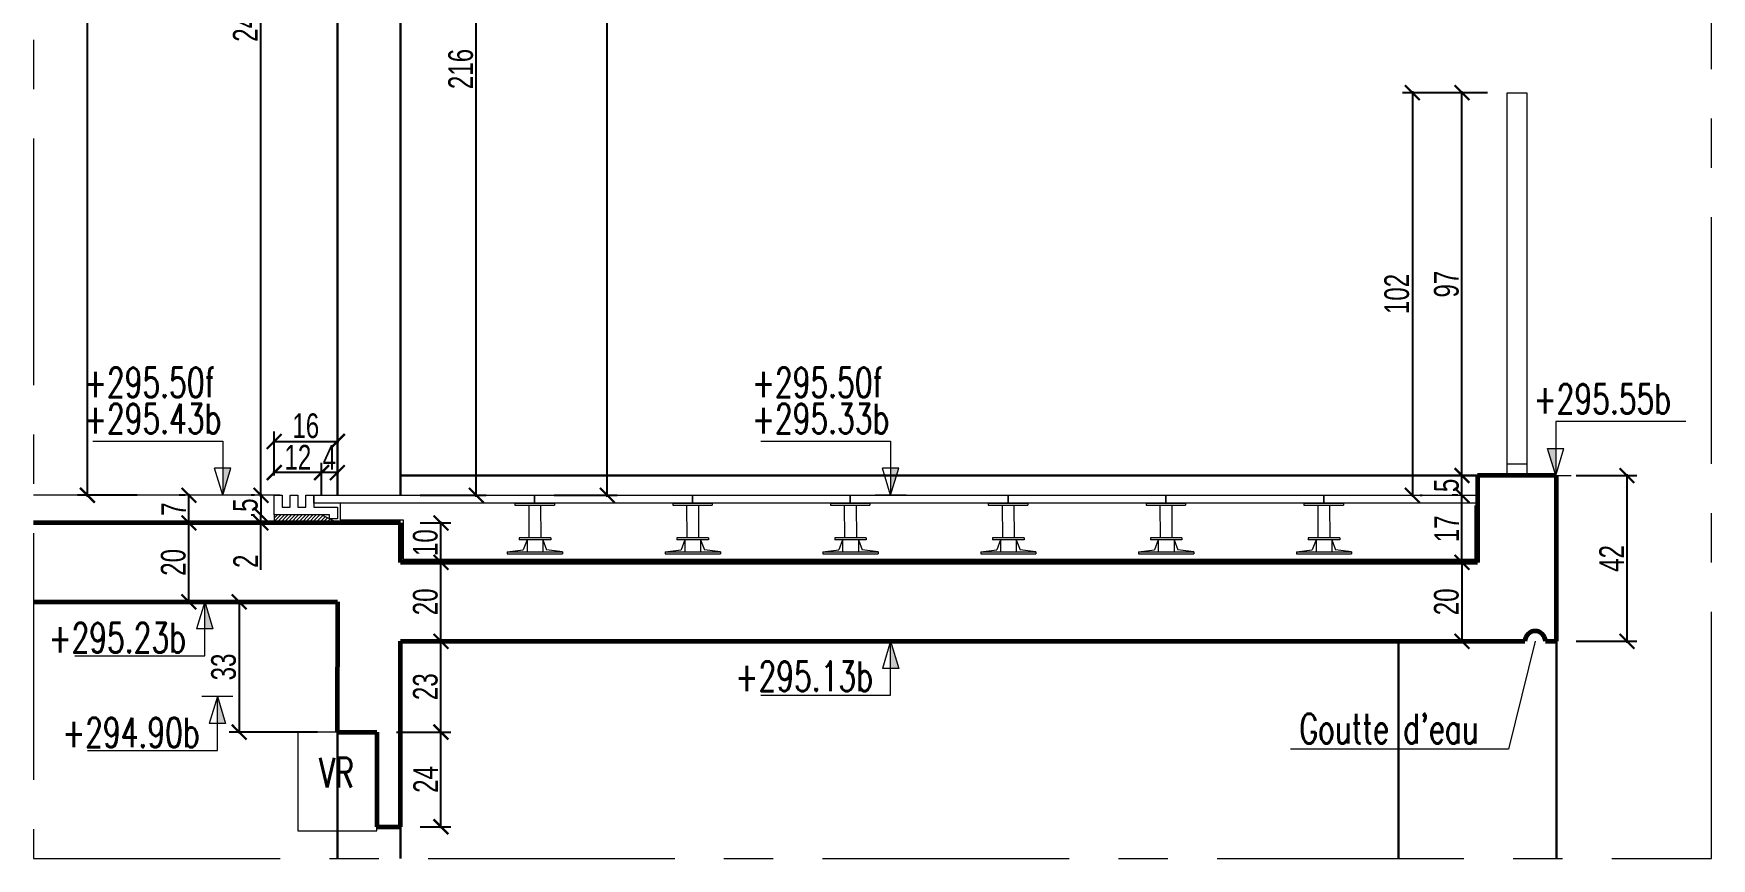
# Model space of a CAD drawing. Header units: metres. Extents: x -12536 to 12621, y -17191 to 9596.
# Drawn here: x 7855.7 to 8280.9, y 3402.3 to 3611.3 of the extents above; entities that cross this region are included whole.
import ezdxf

# ---------------------------------------------------------------- set-up
doc = ezdxf.new("R2010")
doc.units = ezdxf.units.M
doc.header["$MEASUREMENT"] = 0
doc.header["$PDMODE"] = 2
doc.header["$PDSIZE"] = 0.25
doc.linetypes.add('AXES', pattern=[2, 1.25, -0.25, 0.25, -0.25])
doc.linetypes.add('CACHE2', pattern=[4.7625, 3.175, -1.5875])
for name, color, linetype, lineweight in [('B-AXE', 1, 'AXES', 13), ('B-CAC', 5, 'CACHE2', 9), ('B-COT', 1, 'Continuous', 18), ('B-T-VUE', 3, 'Continuous', 30), ('B-TXT', 3, 'Continuous', 30), ('B-VOILE-BA', 7, 'Continuous', 60), ('COTATION', 1, 'Continuous', 18), ('Plots', 5, 'Continuous', 0)]:
    doc.layers.add(name, color=color, linetype=linetype, lineweight=lineweight)
doc.styles.add('TEXTE', font='arial.ttf', dxfattribs={"width": 0.7})
doc.styles.add('TEXTE50', font='romans.shx', dxfattribs={"width": 0.7, "height": 0.15})
doc.dimstyles.new('COT25CMm', dxfattribs={"dimscale": 0.5, "dimtxt": 12.5, "dimasz": 7.5, "dimexe": 5, "dimexo": 10, "dimgap": 1.5, "dimtad": 1, "dimdec": 1, "dimrnd": 0.5, "dimzin": 12, "dimdsep": 46, "dimtxsty": 'TEXTE', "dimblk1": 'ARCHTICK', "dimblk2": 'ARCHTICK', "dimsah": 1, "dimcen": 0, "dimdle": 0.75, "dimclrd": 1, "dimclre": 1, "dimclrt": 3, "dimadec": 0, "dimazin": 3, "dimtfac": 1, "dimtdec": 1, "dimtmove": 1, "dimatfit": 3, "dimldrblk": 'ARCHTICK', "dimfxl": 1, "dimtolj": 1, "dimtzin": 0, "dimarcsym": 0})

# ---------------------------------------------------------------- blocks, each defined once
blk = doc.blocks.new('niv00')
at = {"layer": 'B-COT'}
for p, q in [((481926.2617, -520782.8915), (481926.9205, -520782.8915)), ((481926.9205, -520782.8915), (481926.9205, -520783.1653)), ((481926.9205, -520783.1653), (481926.879, -520783.0282)), ((481926.962, -520783.0282), (481926.879, -520783.0282)), ((481926.9205, -520783.1653), (481926.962, -520783.0282)), ((481926.9993, -520783.1653), (481926.8417, -520783.1653))]:
    blk.add_line(p, q, dxfattribs=at)
blk.add_solid([(481926.962, -520783.0282), (481926.9205, -520783.0282), (481926.9205, -520783.1653)], dxfattribs=at)
blk = doc.blocks.new('_ArchTick')
at = {"color": 0, "linetype": 'ByBlock', "const_width": 0.15}
blk.add_lwpolyline([(-0.5, -0.5), (0.5, 0.5)], dxfattribs=at)
blk = doc.blocks.new('*D707')
at = {"layer": 'B-COT', "color": 1, "lineweight": -2, "transparency": 16777216}
for p, q in [((7953.65, 3710.35), (7970.38, 3710.35)), ((7967.88, 3493.98), (7967.88, 3710.73)), ((7953.65, 3494.35), (7970.38, 3494.35))]:
    blk.add_line(p, q, dxfattribs=at)
at = {"layer": 'Defpoints', "color": 0, "transparency": 16777216}
for p in [(7948.65, 3710.35), (7967.88, 3710.35), (7948.65, 3494.35)]:
    blk.add_point(p, dxfattribs=at)
at = {"layer": 'B-COT', "color": 1, "lineweight": -2, "transparency": 16777216, "xscale": 3.75, "yscale": 3.75, "zscale": 3.75}
for p, rotation in [((7967.88, 3710.35), 90), ((7967.88, 3494.35), 270)]:
    blk.add_blockref('_ArchTick', p, dxfattribs=dict(at, rotation=rotation))
at = {"layer": 'B-COT', "color": 3, "transparency": 16777216, "insert": (7963.94, 3602.35), "char_height": 6.25, "attachment_point": 5, "rotation": 90, "style": 'TEXTE'}
blk.add_mtext('\\A1;216', dxfattribs=at)
blk = doc.blocks.new('*D708')
at = {"layer": 'B-COT', "color": 1, "lineweight": -2, "transparency": 16777216}
for p, q in [((7927.65, 3734.35), (7910.79, 3734.35)), ((7913.29, 3493.98), (7913.29, 3734.73)), ((7911.65, 3494.35), (7910.79, 3494.35))]:
    blk.add_line(p, q, dxfattribs=at)
at = {"layer": 'Defpoints', "color": 0, "transparency": 16777216}
for p in [(7913.29, 3734.35), (7932.65, 3734.35), (7916.65, 3494.35)]:
    blk.add_point(p, dxfattribs=at)
at = {"layer": 'B-COT', "color": 1, "lineweight": -2, "transparency": 16777216, "xscale": 3.75, "yscale": 3.75, "zscale": 3.75}
for p, rotation in [((7913.29, 3734.35), 90), ((7913.29, 3494.35), 270)]:
    blk.add_blockref('_ArchTick', p, dxfattribs=dict(at, rotation=rotation))
at = {"layer": 'B-COT', "color": 3, "transparency": 16777216, "insert": (7909.35, 3614.35), "char_height": 6.25, "attachment_point": 5, "rotation": 90, "style": 'TEXTE'}
blk.add_mtext('\\A1;240', dxfattribs=at)
blk = doc.blocks.new('*D661')
at = {"layer": 'B-COT', "color": 1, "lineweight": -2, "transparency": 16777216}
for p, q in [((7908.29, 3467.35), (7905.27, 3467.35)), ((7907.77, 3467.73), (7907.77, 3433.98)), ((7927.63, 3434.35), (7905.27, 3434.35))]:
    blk.add_line(p, q, dxfattribs=at)
at = {"layer": 'Defpoints', "color": 0, "transparency": 16777216}
for p in [(7913.29, 3467.35), (7907.77, 3434.35), (7932.63, 3434.35)]:
    blk.add_point(p, dxfattribs=at)
at = {"layer": 'B-COT', "color": 1, "lineweight": -2, "transparency": 16777216, "xscale": 3.75, "yscale": 3.75, "zscale": 3.75}
for p, rotation in [((7907.77, 3467.35), 90), ((7907.77, 3434.35), 270)]:
    blk.add_blockref('_ArchTick', p, dxfattribs=dict(at, rotation=rotation))
at = {"layer": 'B-COT', "color": 3, "transparency": 16777216, "insert": (7903.83, 3450.85), "char_height": 6.25, "attachment_point": 5, "rotation": 90, "style": 'TEXTE'}
blk.add_mtext('\\A1;33', dxfattribs=at)
blk = doc.blocks.new('*D662')
at = {"layer": 'B-COT', "color": 1, "lineweight": -2, "transparency": 16777216}
for p, q in [((8216.65, 3477.35), (8215.21, 3477.35)), ((8217.71, 3477.73), (8217.71, 3456.98)), ((8222.71, 3457.35), (8220.21, 3457.35))]:
    blk.add_line(p, q, dxfattribs=at)
at = {"layer": 'Defpoints', "color": 0, "transparency": 16777216}
for p in [(8221.65, 3477.35), (8217.71, 3457.35), (8217.71, 3457.35)]:
    blk.add_point(p, dxfattribs=at)
at = {"layer": 'B-COT', "color": 1, "lineweight": -2, "transparency": 16777216, "xscale": 3.75, "yscale": 3.75, "zscale": 3.75}
for p, rotation in [((8217.71, 3477.35), 90), ((8217.71, 3457.35), 270)]:
    blk.add_blockref('_ArchTick', p, dxfattribs=dict(at, rotation=rotation))
at = {"layer": 'B-COT', "color": 3, "transparency": 16777216, "insert": (8213.77, 3467.35), "char_height": 6.25, "attachment_point": 5, "rotation": 90, "style": 'TEXTE'}
blk.add_mtext('\\A1;20', dxfattribs=at)
blk = doc.blocks.new('*D663')
at = {"layer": 'B-COT', "color": 1, "lineweight": -2, "transparency": 16777216}
for p, q in [((7947.63, 3434.35), (7961.42, 3434.35)), ((7958.92, 3409.98), (7958.92, 3434.73)), ((7953.65, 3410.35), (7961.42, 3410.35))]:
    blk.add_line(p, q, dxfattribs=at)
at = {"layer": 'Defpoints', "color": 0, "transparency": 16777216}
for p in [(7942.63, 3434.35), (7958.92, 3434.35), (7948.65, 3410.35)]:
    blk.add_point(p, dxfattribs=at)
at = {"layer": 'B-COT', "color": 1, "lineweight": -2, "transparency": 16777216, "xscale": 3.75, "yscale": 3.75, "zscale": 3.75}
for p, rotation in [((7958.92, 3434.35), 90), ((7958.92, 3410.35), 270)]:
    blk.add_blockref('_ArchTick', p, dxfattribs=dict(at, rotation=rotation))
at = {"layer": 'B-COT', "color": 3, "transparency": 16777216, "insert": (7955.03, 3422.35), "char_height": 6.25, "attachment_point": 5, "rotation": 90, "style": 'TEXTE'}
blk.add_mtext('\\A1;24', dxfattribs=at)
blk = doc.blocks.new('*D664')
at = {"layer": 'B-COT', "color": 1, "lineweight": -2, "transparency": 16777216}
for p, q in [((7953.65, 3477.35), (7961.42, 3477.35)), ((7958.92, 3456.98), (7958.92, 3477.73)), ((7953.65, 3457.35), (7961.42, 3457.35))]:
    blk.add_line(p, q, dxfattribs=at)
at = {"layer": 'Defpoints', "color": 0, "transparency": 16777216}
for p in [(7948.65, 3477.35), (7958.92, 3477.35), (7948.65, 3457.35)]:
    blk.add_point(p, dxfattribs=at)
at = {"layer": 'B-COT', "color": 1, "lineweight": -2, "transparency": 16777216, "xscale": 3.75, "yscale": 3.75, "zscale": 3.75}
for p, rotation in [((7958.92, 3477.35), 90), ((7958.92, 3457.35), 270)]:
    blk.add_blockref('_ArchTick', p, dxfattribs=dict(at, rotation=rotation))
at = {"layer": 'B-COT', "color": 3, "transparency": 16777216, "insert": (7954.97, 3467.35), "char_height": 6.25, "attachment_point": 5, "rotation": 90, "style": 'TEXTE'}
blk.add_mtext('\\A1;20', dxfattribs=at)
blk = doc.blocks.new('*D665')
at = {"layer": 'B-COT', "color": 1, "lineweight": -2, "transparency": 16777216}
for p, q in [((7958.92, 3433.98), (7958.92, 3457.73)), ((7953.65, 3457.35), (7961.42, 3457.35)), ((7947.63, 3434.35), (7961.42, 3434.35))]:
    blk.add_line(p, q, dxfattribs=at)
at = {"layer": 'Defpoints', "color": 0, "transparency": 16777216}
for p in [(7948.65, 3457.35), (7958.92, 3457.35), (7942.63, 3434.35)]:
    blk.add_point(p, dxfattribs=at)
at = {"layer": 'B-COT', "color": 1, "lineweight": -2, "transparency": 16777216, "xscale": 3.75, "yscale": 3.75, "zscale": 3.75}
for p, rotation in [((7958.92, 3457.35), 90), ((7958.92, 3434.35), 270)]:
    blk.add_blockref('_ArchTick', p, dxfattribs=dict(at, rotation=rotation))
at = {"layer": 'B-COT', "color": 3, "transparency": 16777216, "insert": (7954.97, 3445.85), "char_height": 6.25, "attachment_point": 5, "rotation": 90, "style": 'TEXTE'}
blk.add_mtext('\\A1;23', dxfattribs=at)
blk = doc.blocks.new('*D666')
at = {"layer": 'B-COT', "color": 1, "lineweight": -2, "transparency": 16777216}
for p, q in [((7911.65, 3489.35), (7910.79, 3489.35)), ((7911.65, 3487.35), (7910.79, 3487.35)), ((7913.29, 3486.98), (7913.29, 3489.73)), ((7913.29, 3475.43), (7913.29, 3487.35))]:
    blk.add_line(p, q, dxfattribs=at)
at = {"layer": 'Defpoints', "color": 0, "transparency": 16777216}
for p in [(7913.29, 3489.35), (7916.65, 3489.35), (7916.65, 3487.35)]:
    blk.add_point(p, dxfattribs=at)
at = {"layer": 'B-COT', "color": 1, "lineweight": -2, "transparency": 16777216, "xscale": 3.75, "yscale": 3.75, "zscale": 3.75}
for p, rotation in [((7913.29, 3489.35), 90), ((7913.29, 3487.35), 270)]:
    blk.add_blockref('_ArchTick', p, dxfattribs=dict(at, rotation=rotation))
at = {"layer": 'B-COT', "color": 3, "transparency": 16777216, "insert": (7909.4, 3477.63), "char_height": 6.25, "attachment_point": 5, "rotation": 90, "style": 'TEXTE'}
blk.add_mtext('\\A1;2', dxfattribs=at)
blk = doc.blocks.new('*D667')
at = {"layer": 'B-COT', "color": 1, "lineweight": -2, "transparency": 16777216}
for p, q in [((8246.65, 3499.35), (8262.02, 3499.35)), ((8259.52, 3499.73), (8259.52, 3456.98)), ((8246.65, 3457.35), (8262.02, 3457.35))]:
    blk.add_line(p, q, dxfattribs=at)
at = {"layer": 'Defpoints', "color": 0, "transparency": 16777216}
for p in [(8241.65, 3499.35), (8241.65, 3457.35), (8259.52, 3457.35)]:
    blk.add_point(p, dxfattribs=at)
at = {"layer": 'B-COT', "color": 1, "lineweight": -2, "transparency": 16777216, "xscale": 3.75, "yscale": 3.75, "zscale": 3.75}
for p, rotation in [((8259.52, 3499.35), 90), ((8259.52, 3457.35), 270)]:
    blk.add_blockref('_ArchTick', p, dxfattribs=dict(at, rotation=rotation))
at = {"layer": 'B-COT', "color": 3, "transparency": 16777216, "insert": (8255.63, 3478.35), "char_height": 6.25, "attachment_point": 5, "rotation": 90, "style": 'TEXTE'}
blk.add_mtext('\\A1;42', dxfattribs=at)
blk = doc.blocks.new('*D668')
at = {"layer": 'B-COT', "color": 1, "lineweight": -2, "transparency": 16777216}
for p, q in [((8216.65, 3494.35), (8215.21, 3494.35)), ((8217.71, 3476.98), (8217.71, 3494.73)), ((8216.65, 3477.35), (8215.21, 3477.35))]:
    blk.add_line(p, q, dxfattribs=at)
at = {"layer": 'Defpoints', "color": 0, "transparency": 16777216}
for p in [(8217.71, 3494.35), (8221.65, 3494.35), (8221.65, 3477.35)]:
    blk.add_point(p, dxfattribs=at)
at = {"layer": 'B-COT', "color": 1, "lineweight": -2, "transparency": 16777216, "xscale": 3.75, "yscale": 3.75, "zscale": 3.75}
for p, rotation in [((8217.71, 3494.35), 90), ((8217.71, 3477.35), 270)]:
    blk.add_blockref('_ArchTick', p, dxfattribs=dict(at, rotation=rotation))
at = {"layer": 'B-COT', "color": 3, "transparency": 16777216, "insert": (8213.83, 3485.85), "char_height": 6.25, "attachment_point": 5, "rotation": 90, "style": 'TEXTE'}
blk.add_mtext('\\A1;17', dxfattribs=at)
blk = doc.blocks.new('*D669')
at = {"layer": 'B-COT', "color": 1, "lineweight": -2, "transparency": 16777216}
for p, q in [((8216.65, 3499.35), (8215.21, 3499.35)), ((8217.71, 3493.98), (8217.71, 3499.73)), ((8216.65, 3494.35), (8215.21, 3494.35))]:
    blk.add_line(p, q, dxfattribs=at)
at = {"layer": 'Defpoints', "color": 0, "transparency": 16777216}
for p in [(8217.71, 3499.35), (8221.65, 3499.35), (8221.65, 3494.35)]:
    blk.add_point(p, dxfattribs=at)
at = {"layer": 'B-COT', "color": 1, "lineweight": -2, "transparency": 16777216, "xscale": 3.75, "yscale": 3.75, "zscale": 3.75}
for p, rotation in [((8217.71, 3499.35), 90), ((8217.71, 3494.35), 270)]:
    blk.add_blockref('_ArchTick', p, dxfattribs=dict(at, rotation=rotation))
at = {"layer": 'B-COT', "color": 3, "transparency": 16777216, "insert": (8213.79, 3496.85), "char_height": 6.25, "attachment_point": 5, "rotation": 90, "style": 'TEXTE'}
blk.add_mtext('\\A1;5', dxfattribs=at)
blk = doc.blocks.new('*D670')
at = {"layer": 'B-COT', "color": 1, "lineweight": -2, "transparency": 16777216}
for p, q in [((8224.15, 3596.35), (8215.21, 3596.35)), ((8217.71, 3498.98), (8217.71, 3596.73)), ((8216.65, 3499.35), (8215.21, 3499.35))]:
    blk.add_line(p, q, dxfattribs=at)
at = {"layer": 'Defpoints', "color": 0, "transparency": 16777216}
for p in [(8217.71, 3596.35), (8229.15, 3596.35), (8221.65, 3499.35)]:
    blk.add_point(p, dxfattribs=at)
at = {"layer": 'B-COT', "color": 1, "lineweight": -2, "transparency": 16777216, "xscale": 3.75, "yscale": 3.75, "zscale": 3.75}
for p, rotation in [((8217.71, 3596.35), 90), ((8217.71, 3499.35), 270)]:
    blk.add_blockref('_ArchTick', p, dxfattribs=dict(at, rotation=rotation))
at = {"layer": 'B-COT', "color": 3, "transparency": 16777216, "insert": (8213.77, 3547.85), "char_height": 6.25, "attachment_point": 5, "rotation": 90, "style": 'TEXTE'}
blk.add_mtext('\\A1;97', dxfattribs=at)
blk = doc.blocks.new('*D671')
at = {"layer": 'B-COT', "color": 1, "lineweight": -2, "transparency": 16777216}
for p, q in [((8224.15, 3596.35), (8202.63, 3596.35)), ((8205.13, 3596.73), (8205.13, 3493.98)), ((8207.15, 3494.35), (8207.63, 3494.35))]:
    blk.add_line(p, q, dxfattribs=at)
at = {"layer": 'Defpoints', "color": 0, "transparency": 16777216}
for p in [(8229.15, 3596.35), (8202.15, 3494.35), (8205.13, 3494.35)]:
    blk.add_point(p, dxfattribs=at)
at = {"layer": 'B-COT', "color": 1, "lineweight": -2, "transparency": 16777216, "xscale": 3.75, "yscale": 3.75, "zscale": 3.75}
for p, rotation in [((8205.13, 3596.35), 90), ((8205.13, 3494.35), 270)]:
    blk.add_blockref('_ArchTick', p, dxfattribs=dict(at, rotation=rotation))
at = {"layer": 'B-COT', "color": 3, "transparency": 16777216, "insert": (8201.19, 3545.35), "char_height": 6.25, "attachment_point": 5, "rotation": 90, "style": 'TEXTE'}
blk.add_mtext('\\A1;102', dxfattribs=at)
blk = doc.blocks.new('*D672')
at = {"layer": 'B-COT', "color": 1, "lineweight": -2, "transparency": 16777216}
for p, q in [((7916.65, 3499.35), (7916.65, 3510.49)), ((7932.65, 3499.35), (7932.65, 3510.49)), ((7916.28, 3507.99), (7933.03, 3507.99))]:
    blk.add_line(p, q, dxfattribs=at)
at = {"layer": 'Defpoints', "color": 0, "transparency": 16777216}
for p in [(7932.65, 3507.99), (7916.65, 3494.35), (7932.65, 3494.35)]:
    blk.add_point(p, dxfattribs=at)
at = {"layer": 'B-COT', "color": 1, "lineweight": -2, "transparency": 16777216, "xscale": 3.75, "yscale": 3.75, "zscale": 3.75, "rotation": 180}
blk.add_blockref('_ArchTick', (7916.65, 3507.99), dxfattribs=at)
at = {"layer": 'B-COT', "color": 1, "lineweight": -2, "transparency": 16777216, "xscale": 3.75, "yscale": 3.75, "zscale": 3.75}
blk.add_blockref('_ArchTick', (7932.65, 3507.99), dxfattribs=at)
at = {"layer": 'B-COT', "color": 3, "transparency": 16777216, "insert": (7924.65, 3511.93), "char_height": 6.25, "attachment_point": 5, "style": 'TEXTE'}
blk.add_mtext('\\A1;16', dxfattribs=at)
blk = doc.blocks.new('*D673')
at = {"layer": 'B-COT', "color": 1, "lineweight": -2, "transparency": 16777216}
for p, q in [((7933.03, 3500.1), (7928.28, 3500.1)), ((7928.65, 3494.35), (7928.65, 3502.6)), ((7932.65, 3499.35), (7932.65, 3502.6))]:
    blk.add_line(p, q, dxfattribs=at)
at = {"layer": 'Defpoints', "color": 0, "transparency": 16777216}
for p in [(7928.65, 3500.1), (7932.65, 3494.35), (7928.65, 3489.35)]:
    blk.add_point(p, dxfattribs=at)
at = {"layer": 'B-COT', "color": 1, "lineweight": -2, "transparency": 16777216, "xscale": 3.75, "yscale": 3.75, "zscale": 3.75, "rotation": 180}
blk.add_blockref('_ArchTick', (7928.65, 3500.1), dxfattribs=at)
at = {"layer": 'B-COT', "color": 1, "lineweight": -2, "transparency": 16777216, "xscale": 3.75, "yscale": 3.75, "zscale": 3.75}
blk.add_blockref('_ArchTick', (7932.65, 3500.1), dxfattribs=at)
at = {"layer": 'B-COT', "color": 3, "transparency": 16777216, "insert": (7930.65, 3503.98), "char_height": 6.25, "attachment_point": 5, "style": 'TEXTE'}
blk.add_mtext('\\A1;4', dxfattribs=at)
blk = doc.blocks.new('*D674')
at = {"layer": 'B-COT', "color": 1, "lineweight": -2, "transparency": 16777216}
for p, q in [((7929.03, 3500.1), (7916.28, 3500.1)), ((7916.65, 3499.35), (7916.65, 3502.6)), ((7928.65, 3494.35), (7928.65, 3502.6))]:
    blk.add_line(p, q, dxfattribs=at)
at = {"layer": 'Defpoints', "color": 0, "transparency": 16777216}
for p in [(7916.65, 3500.1), (7916.65, 3494.35), (7928.65, 3489.35)]:
    blk.add_point(p, dxfattribs=at)
at = {"layer": 'B-COT', "color": 1, "lineweight": -2, "transparency": 16777216, "xscale": 3.75, "yscale": 3.75, "zscale": 3.75, "rotation": 180}
blk.add_blockref('_ArchTick', (7916.65, 3500.1), dxfattribs=at)
at = {"layer": 'B-COT', "color": 1, "lineweight": -2, "transparency": 16777216, "xscale": 3.75, "yscale": 3.75, "zscale": 3.75}
blk.add_blockref('_ArchTick', (7928.65, 3500.1), dxfattribs=at)
at = {"layer": 'B-COT', "color": 3, "transparency": 16777216, "insert": (7922.65, 3503.99), "char_height": 6.25, "attachment_point": 5, "style": 'TEXTE'}
blk.add_mtext('\\A1;12', dxfattribs=at)
blk = doc.blocks.new('*D675')
at = {"layer": 'B-COT', "color": 1, "lineweight": -2, "transparency": 16777216}
for p, q in [((7953.65, 3487.35), (7961.42, 3487.35)), ((7958.92, 3476.98), (7958.92, 3487.73)), ((7953.65, 3477.35), (7961.42, 3477.35))]:
    blk.add_line(p, q, dxfattribs=at)
at = {"layer": 'Defpoints', "color": 0, "transparency": 16777216}
for p in [(7948.65, 3487.35), (7958.92, 3487.35), (7948.65, 3477.35)]:
    blk.add_point(p, dxfattribs=at)
at = {"layer": 'B-COT', "color": 1, "lineweight": -2, "transparency": 16777216, "xscale": 3.75, "yscale": 3.75, "zscale": 3.75}
for p, rotation in [((7958.92, 3487.35), 90), ((7958.92, 3477.35), 270)]:
    blk.add_blockref('_ArchTick', p, dxfattribs=dict(at, rotation=rotation))
at = {"layer": 'B-COT', "color": 3, "transparency": 16777216, "insert": (7954.97, 3482.35), "char_height": 6.25, "attachment_point": 5, "rotation": 90, "style": 'TEXTE'}
blk.add_mtext('\\A1;10', dxfattribs=at)
blk = doc.blocks.new('*D676')
at = {"layer": 'B-COT', "color": 1, "lineweight": -2, "transparency": 16777216}
for p, q in [((7895.99, 3487.35), (7892.53, 3487.35)), ((7895.03, 3466.98), (7895.03, 3487.73)), ((7887.73, 3467.35), (7897.53, 3467.35))]:
    blk.add_line(p, q, dxfattribs=at)
at = {"layer": 'Defpoints', "color": 0, "transparency": 16777216}
for p in [(7895.03, 3487.35), (7900.99, 3487.35), (7882.73, 3467.35)]:
    blk.add_point(p, dxfattribs=at)
at = {"layer": 'B-COT', "color": 1, "lineweight": -2, "transparency": 16777216, "xscale": 3.75, "yscale": 3.75, "zscale": 3.75}
for p, rotation in [((7895.03, 3487.35), 90), ((7895.03, 3467.35), 270)]:
    blk.add_blockref('_ArchTick', p, dxfattribs=dict(at, rotation=rotation))
at = {"layer": 'B-COT', "color": 3, "transparency": 16777216, "insert": (7891.09, 3477.35), "char_height": 6.25, "attachment_point": 5, "rotation": 90, "style": 'TEXTE'}
blk.add_mtext('\\A1;20', dxfattribs=at)
blk = doc.blocks.new('*D677')
at = {"layer": 'B-COT', "color": 1, "lineweight": -2, "transparency": 16777216}
for p, q in [((7894.11, 3494.35), (7892.53, 3494.35)), ((7895.03, 3486.98), (7895.03, 3494.73)), ((7895.99, 3487.35), (7892.53, 3487.35))]:
    blk.add_line(p, q, dxfattribs=at)
at = {"layer": 'Defpoints', "color": 0, "transparency": 16777216}
for p in [(7895.03, 3494.35), (7899.11, 3494.35), (7900.99, 3487.35)]:
    blk.add_point(p, dxfattribs=at)
at = {"layer": 'B-COT', "color": 1, "lineweight": -2, "transparency": 16777216, "xscale": 3.75, "yscale": 3.75, "zscale": 3.75}
for p, rotation in [((7895.03, 3494.35), 90), ((7895.03, 3487.35), 270)]:
    blk.add_blockref('_ArchTick', p, dxfattribs=dict(at, rotation=rotation))
at = {"layer": 'B-COT', "color": 3, "transparency": 16777216, "insert": (7891.16, 3490.85), "char_height": 6.25, "attachment_point": 5, "rotation": 90, "style": 'TEXTE'}
blk.add_mtext('\\A1;7', dxfattribs=at)
blk = doc.blocks.new('*D678')
at = {"layer": 'B-COT', "color": 1, "lineweight": -2, "transparency": 16777216}
for p, q in [((7987.65, 3754.35), (8003.58, 3754.35)), ((8001.08, 3493.98), (8001.08, 3754.73)), ((7987.65, 3494.35), (8003.58, 3494.35))]:
    blk.add_line(p, q, dxfattribs=at)
at = {"layer": 'Defpoints', "color": 0, "transparency": 16777216}
for p in [(7982.65, 3754.35), (8001.08, 3754.35), (7982.65, 3494.35)]:
    blk.add_point(p, dxfattribs=at)
at = {"layer": 'B-COT', "color": 1, "lineweight": -2, "transparency": 16777216, "xscale": 3.75, "yscale": 3.75, "zscale": 3.75}
for p, rotation in [((8001.08, 3754.35), 90), ((8001.08, 3494.35), 270)]:
    blk.add_blockref('_ArchTick', p, dxfattribs=dict(at, rotation=rotation))
at = {"layer": 'B-COT', "color": 3, "transparency": 16777216, "insert": (7997.14, 3624.35), "char_height": 6.25, "attachment_point": 5, "rotation": 90, "style": 'TEXTE'}
blk.add_mtext('\\A1;260', dxfattribs=at)
blk = doc.blocks.new('*D679')
at = {"layer": 'B-COT', "color": 1, "lineweight": -2, "transparency": 16777216}
for p, q in [((7881.9, 3754.35), (7866.81, 3754.35)), ((7869.31, 3493.98), (7869.31, 3754.73)), ((7881.9, 3494.35), (7866.81, 3494.35))]:
    blk.add_line(p, q, dxfattribs=at)
at = {"layer": 'Defpoints', "color": 0, "transparency": 16777216}
for p in [(7869.31, 3754.35), (7886.9, 3754.35), (7886.9, 3494.35)]:
    blk.add_point(p, dxfattribs=at)
at = {"layer": 'B-COT', "color": 1, "lineweight": -2, "transparency": 16777216, "xscale": 3.75, "yscale": 3.75, "zscale": 3.75}
for p, rotation in [((7869.31, 3754.35), 90), ((7869.31, 3494.35), 270)]:
    blk.add_blockref('_ArchTick', p, dxfattribs=dict(at, rotation=rotation))
at = {"layer": 'B-COT', "color": 3, "transparency": 16777216, "insert": (7865.37, 3624.35), "char_height": 6.25, "attachment_point": 5, "rotation": 90, "style": 'TEXTE'}
blk.add_mtext('\\A1;260', dxfattribs=at)
blk = doc.blocks.new('*D691')
at = {"layer": 'B-COT', "color": 1, "lineweight": -2, "transparency": 16777216}
for p, q in [((7911.65, 3494.35), (7910.79, 3494.35)), ((7913.29, 3494.73), (7913.29, 3488.98)), ((7911.65, 3489.35), (7910.79, 3489.35))]:
    blk.add_line(p, q, dxfattribs=at)
at = {"layer": 'Defpoints', "color": 0, "transparency": 16777216}
for p in [(7916.65, 3494.35), (7913.29, 3489.35), (7916.65, 3489.35)]:
    blk.add_point(p, dxfattribs=at)
at = {"layer": 'B-COT', "color": 1, "lineweight": -2, "transparency": 16777216, "xscale": 3.75, "yscale": 3.75, "zscale": 3.75}
for p, rotation in [((7913.29, 3494.35), 90), ((7913.29, 3489.35), 270)]:
    blk.add_blockref('_ArchTick', p, dxfattribs=dict(at, rotation=rotation))
at = {"layer": 'B-COT', "color": 3, "transparency": 16777216, "insert": (7909.36, 3491.85), "char_height": 6.25, "attachment_point": 5, "rotation": 90, "style": 'TEXTE'}
blk.add_mtext('\\A1;5', dxfattribs=at)

msp = doc.modelspace()

# ---------------------------------------------------------------- hatches: boundary and pattern name
at = {"layer": 'Plots'}
h = msp.add_hatch(dxfattribs=at)
h.set_pattern_fill('ANSI31', color=3, scale=0.2)
h.set_pattern_definition([(45, (-120567.06323, -27007.98564), (-0.449012806, 0.449012806), [])])
h.paths.add_polyline_path([(7916.652, 3489.354), (7928.652, 3489.354), (7932.652, 3487.354), (7916.652, 3487.354)])

# ---------------------------------------------------------------- linework, layer by layer
at = {"layer": 'B-AXE', "ltscale": 50}
msp.add_lwpolyline([(7855.652, 3884.725), (7855.652, 3402.339), (8280.936, 3402.339), (8280.936, 3884.725)], close=True, dxfattribs=at)
at = {"layer": 'B-CAC', "linetype": 'ByBlock', "ltscale": 70}
msp.add_lwpolyline([(7933.363, 3492.354), (7933.363, 3488.085), (7949.374, 3488.085), (7949.374, 3478.139), (8221.051, 3478.139), (8221.051, 3491.783)], dxfattribs=at)
at = {"layer": 'B-COT'}
for p, q in [((8236.252, 3457.354), (8229.508, 3430.059)), ((8229.508, 3430.059), (8174.24, 3430.059))]:
    msp.add_line(p, q, dxfattribs=at)
at = {"layer": 'B-T-VUE'}
for p, q in [((7932.652, 3494.354), (7932.652, 3709.354)), ((7948.652, 3494.354), (7948.652, 3710.354)), ((7932.652, 3494.354), (7932.652, 3600.264)), ((7948.652, 3494.354), (7948.652, 3600.264)), ((8221.652, 3499.354), (7948.652, 3499.354)), ((8201.652, 3402.339), (8201.652, 3457.354)), ((8241.652, 3402.339), (8241.652, 3457.354)), ((7932.652, 3434.354), (7932.652, 3402.339)), ((7948.652, 3410.354), (7948.652, 3402.339))]:
    msp.add_line(p, q, dxfattribs=at)
at = {"layer": 'B-VOILE-BA'}
for p, q in [((8241.652, 3499.354), (8221.652, 3499.354)), ((8221.652, 3499.354), (8221.652, 3477.354)), ((8241.652, 3457.354), (8241.652, 3499.354)), ((7948.652, 3487.354), (7855.652, 3487.354)), ((7948.652, 3477.354), (7948.652, 3487.354)), ((8221.652, 3477.354), (7948.652, 3477.354)), ((7932.652, 3467.354), (7932.628, 3434.354)), ((7948.652, 3410.354), (7948.652, 3457.354)), ((7948.652, 3457.354), (8233.664, 3457.354)), ((8238.84, 3457.354), (8241.652, 3457.354)), ((7932.628, 3434.354), (7942.628, 3434.354)), ((7942.628, 3434.354), (7942.652, 3410.354)), ((7942.652, 3410.354), (7948.652, 3410.354))]:
    msp.add_line(p, q, dxfattribs=at)
msp.add_lwpolyline([(7855.652, 3467.354), (7932.652, 3467.354)], dxfattribs=at)
msp.add_arc((8236.252, 3457.354), 2.588, 0, 180, dxfattribs=at)
at = {"layer": 'Plots'}
for p, q in [((7918.152, 3494.354), (7855.652, 3494.354)), ((7916.652, 3494.354), (7855.652, 3494.354)), ((7977.652, 3492.354), (7977.652, 3491.854)), ((7981.153, 3492.355), (7981.153, 3492.354)), ((7981.153, 3491.854), (7981.206, 3483.584)), ((7984.153, 3491.854), (7984.206, 3483.584)), ((7987.652, 3492.354), (7987.652, 3491.854)), ((8017.652, 3492.354), (8017.652, 3491.854)), ((8021.153, 3492.355), (8021.153, 3492.354)), ((8021.153, 3491.854), (8021.206, 3483.584)), ((8024.153, 3491.854), (8024.206, 3483.584)), ((8027.652, 3492.354), (8027.652, 3491.854)), ((8057.652, 3492.354), (8057.652, 3491.854)), ((8061.153, 3492.355), (8061.153, 3492.354)), ((8061.153, 3491.854), (8061.206, 3483.584)), ((8064.153, 3491.854), (8064.206, 3483.584)), ((8067.652, 3492.354), (8067.652, 3491.854)), ((8097.652, 3492.354), (8097.652, 3491.854)), ((8101.153, 3492.355), (8101.153, 3492.354)), ((8101.153, 3491.854), (8101.206, 3483.584)), ((8104.153, 3491.854), (8104.206, 3483.584)), ((8107.652, 3492.354), (8107.652, 3491.854)), ((8137.652, 3492.354), (8137.652, 3491.854)), ((8141.153, 3492.355), (8141.153, 3492.354)), ((8141.153, 3491.854), (8141.206, 3483.584)), ((8144.153, 3491.854), (8144.206, 3483.584)), ((8147.652, 3492.354), (8147.652, 3491.854)), ((8177.652, 3492.354), (8177.652, 3491.854)), ((8181.153, 3492.355), (8181.153, 3492.354)), ((8181.153, 3491.854), (8181.206, 3483.584)), ((8184.153, 3491.854), (8184.206, 3483.584)), ((8187.652, 3492.354), (8187.652, 3491.854)), ((7986.731, 3483.584), (7978.731, 3483.584)), ((7978.731, 3483.584), (7978.731, 3483.084)), ((7986.731, 3483.084), (7978.731, 3483.084)), ((7980.731, 3483.084), (7979.773, 3480.562)), ((7980.731, 3483.084), (7980.731, 3479.984)), ((7984.731, 3483.084), (7984.731, 3479.984)), ((7984.731, 3483.084), (7985.688, 3480.562)), ((7986.731, 3483.584), (7986.731, 3483.084)), ((8026.731, 3483.584), (8018.731, 3483.584)), ((8018.731, 3483.584), (8018.731, 3483.084)), ((8026.731, 3483.084), (8018.731, 3483.084)), ((8020.731, 3483.084), (8019.773, 3480.562)), ((8020.731, 3483.084), (8020.731, 3479.984)), ((8024.731, 3483.084), (8024.731, 3479.984)), ((8024.731, 3483.084), (8025.688, 3480.562)), ((8026.731, 3483.584), (8026.731, 3483.084)), ((8066.731, 3483.584), (8058.731, 3483.584)), ((8058.731, 3483.584), (8058.731, 3483.084)), ((8066.731, 3483.084), (8058.731, 3483.084)), ((8060.731, 3483.084), (8059.773, 3480.562)), ((8060.731, 3483.084), (8060.731, 3479.984)), ((8064.731, 3483.084), (8064.731, 3479.984)), ((8064.731, 3483.084), (8065.688, 3480.562)), ((8066.731, 3483.584), (8066.731, 3483.084)), ((8106.731, 3483.584), (8098.731, 3483.584)), ((8098.731, 3483.584), (8098.731, 3483.084)), ((8106.731, 3483.084), (8098.731, 3483.084)), ((8100.731, 3483.084), (8099.773, 3480.562)), ((8100.731, 3483.084), (8100.731, 3479.984)), ((8104.731, 3483.084), (8104.731, 3479.984)), ((8104.731, 3483.084), (8105.688, 3480.562)), ((8106.731, 3483.584), (8106.731, 3483.084)), ((8146.731, 3483.584), (8138.731, 3483.584)), ((8138.731, 3483.584), (8138.731, 3483.084)), ((8146.731, 3483.084), (8138.731, 3483.084)), ((8140.731, 3483.084), (8139.773, 3480.562)), ((8140.731, 3483.084), (8140.731, 3479.984)), ((8144.731, 3483.084), (8144.731, 3479.984)), ((8144.731, 3483.084), (8145.688, 3480.562)), ((8146.731, 3483.584), (8146.731, 3483.084)), ((8186.731, 3483.584), (8178.731, 3483.584)), ((8178.731, 3483.584), (8178.731, 3483.084)), ((8186.731, 3483.084), (8178.731, 3483.084)), ((8180.731, 3483.084), (8179.773, 3480.562)), ((8180.731, 3483.084), (8180.731, 3479.984)), ((8184.731, 3483.084), (8184.731, 3479.984)), ((8184.731, 3483.084), (8185.688, 3480.562)), ((8186.731, 3483.584), (8186.731, 3483.084)), ((7975.731, 3479.984), (7979.773, 3480.562)), ((7975.731, 3479.984), (7975.731, 3479.484)), ((7975.731, 3479.984), (7989.731, 3479.984)), ((7975.731, 3479.484), (7989.731, 3479.484)), ((7989.731, 3479.984), (7985.688, 3480.562)), ((7989.731, 3479.984), (7989.731, 3479.484)), ((8015.731, 3479.984), (8019.773, 3480.562)), ((8015.731, 3479.984), (8015.731, 3479.484)), ((8015.731, 3479.984), (8029.731, 3479.984)), ((8015.731, 3479.484), (8029.731, 3479.484)), ((8029.731, 3479.984), (8025.688, 3480.562)), ((8029.731, 3479.984), (8029.731, 3479.484)), ((8055.731, 3479.984), (8059.773, 3480.562)), ((8055.731, 3479.984), (8055.731, 3479.484)), ((8055.731, 3479.984), (8069.731, 3479.984)), ((8055.731, 3479.484), (8069.731, 3479.484)), ((8069.731, 3479.984), (8065.688, 3480.562)), ((8069.731, 3479.984), (8069.731, 3479.484)), ((8095.731, 3479.984), (8099.773, 3480.562)), ((8095.731, 3479.984), (8095.731, 3479.484)), ((8095.731, 3479.984), (8109.731, 3479.984)), ((8095.731, 3479.484), (8109.731, 3479.484)), ((8109.731, 3479.984), (8105.688, 3480.562)), ((8109.731, 3479.984), (8109.731, 3479.484)), ((8135.731, 3479.984), (8139.773, 3480.562)), ((8135.731, 3479.984), (8135.731, 3479.484)), ((8135.731, 3479.984), (8149.731, 3479.984)), ((8135.731, 3479.484), (8149.731, 3479.484)), ((8149.731, 3479.984), (8145.688, 3480.562)), ((8149.731, 3479.984), (8149.731, 3479.484)), ((8175.731, 3479.984), (8179.773, 3480.562)), ((8175.731, 3479.984), (8175.731, 3479.484)), ((8175.731, 3479.984), (8189.731, 3479.984)), ((8175.731, 3479.484), (8189.731, 3479.484)), ((8189.731, 3479.984), (8185.688, 3480.562)), ((8189.731, 3479.984), (8189.731, 3479.484))]:
    msp.add_line(p, q, dxfattribs=at)
for points in [[(8229.152, 3502.354), (8229.152, 3596.354), (8234.152, 3596.354), (8234.152, 3502.354)], [(7977.652, 3492.354), (7987.652, 3492.354)], [(7977.652, 3491.854), (7987.652, 3491.854)], [(8017.652, 3492.354), (8027.652, 3492.354)], [(8017.652, 3491.854), (8027.652, 3491.854)], [(8057.652, 3492.354), (8067.652, 3492.354)], [(8057.652, 3491.854), (8067.652, 3491.854)], [(8097.652, 3492.354), (8107.652, 3492.354)], [(8097.652, 3491.854), (8107.652, 3491.854)], [(8137.652, 3492.354), (8147.652, 3492.354)], [(8137.652, 3491.854), (8147.652, 3491.854)], [(8177.652, 3492.354), (8187.652, 3492.354)], [(8177.652, 3491.854), (8187.652, 3491.854)]]:
    msp.add_lwpolyline(points, dxfattribs=at)
for points in [[(8229.152, 3502.354), (8234.152, 3502.354), (8234.152, 3499.354), (8229.152, 3499.354)], [(7926.652, 3492.354), (7926.652, 3494.354), (7982.652, 3494.354), (7982.652, 3492.354)], [(7982.652, 3492.354), (7982.652, 3494.354), (8022.652, 3494.354), (8022.652, 3492.354)], [(8022.652, 3492.354), (8022.652, 3494.354), (8062.652, 3494.354), (8062.652, 3492.354)], [(8062.652, 3492.354), (8062.652, 3494.354), (8102.652, 3494.354), (8102.652, 3492.354)], [(8102.652, 3492.354), (8102.652, 3494.354), (8142.652, 3494.354), (8142.652, 3492.354)], [(8142.652, 3492.354), (8142.652, 3494.354), (8182.652, 3494.354), (8182.652, 3492.354)], [(8182.652, 3492.354), (8182.652, 3494.354), (8221.652, 3494.354), (8221.652, 3492.354)], [(7922.652, 3409.354), (7942.652, 3409.354), (7942.652, 3434.354), (7922.652, 3434.354)]]:
    msp.add_lwpolyline(points, close=True, dxfattribs=at)
at = {"layer": 'Plots', "color": 3}
msp.add_lwpolyline([(7928.652, 3489.354), (7916.652, 3489.354), (7916.652, 3494.354), (7918.652, 3494.354), (7918.652, 3491.354), (7920.652, 3491.354), (7920.652, 3494.354), (7922.652, 3494.354), (7922.652, 3491.354), (7924.652, 3491.354), (7924.652, 3494.354), (7926.652, 3494.354), (7926.652, 3491.354), (7932.652, 3491.354), (7932.652, 3488.354), (7930.652, 3488.354), (7930.652, 3489.354), (7926.652, 3489.354)], dxfattribs=at)
msp.add_lwpolyline([(7928.652, 3489.354), (7916.652, 3489.354), (7916.652, 3487.354), (7932.652, 3487.354)], close=True, dxfattribs=at)

# ---------------------------------------------------------------- block references
at = {"layer": 'COTATION', "yscale": 50.00000000000006, "zscale": 50.00000000000006}
for p, xscale in [((24104587.501, 26042657.622), -50.00000000000006), ((-24088442.44, 26042652.622), 50.00000000000006), ((-24088273.128, 26042652.622), 50.00000000000006)]:
    msp.add_blockref('niv00', p, dxfattribs=dict(at, xscale=xscale))
at = {"layer": 'COTATION', "xscale": -50.00000000000006, "yscale": 50.00000000000006, "zscale": 50.00000000000006, "rotation": 180}
for p in [(-24088446.998, -26035690.913), (-24088273.128, -26035700.913), (-24088443.783, -26035714.913)]:
    msp.add_blockref('niv00', p, dxfattribs=at)

# ---------------------------------------------------------------- texts
at = {"layer": 'B-TXT', "style": 'TEXTE50', "width": 0.7}
for s, rotation, p in [('+295.50f', 0, (7868.408, 3519.191)), ('+295.50f', 0, (8037.72, 3519.191)), ('+295.55b', 360, (8235.856, 3515.036)), ('+294.90b', 360, (7862.9, 3430.493)), ("Goutte d'eau", 360, (8176.491, 3431.49))]:
    msp.add_text(s, height=7.5, rotation=rotation, dxfattribs=at).set_placement(p)
at = {"layer": 'B-TXT', "color": 2, "style": 'TEXTE50', "width": 0.7}
for s, rotation, p in [('+295.43b', 0, (7868.408, 3510.036)), ('+295.23b', 360, (7859.439, 3454.493))]:
    msp.add_text(s, height=7.5, rotation=rotation, dxfattribs=at).set_placement(p)
at = {"layer": 'B-TXT', "color": 5, "style": 'TEXTE50', "width": 0.7}
for s, rotation, p in [('+295.33b', 0, (8037.72, 3510.036)), ('+295.13b', 360, (8033.555, 3444.743))]:
    msp.add_text(s, height=7.5, rotation=rotation, dxfattribs=at).set_placement(p)
at = {"layer": 'Plots', "style": 'TEXTE50', "width": 0.7}
msp.add_text('VR', height=7.5, rotation=360, dxfattribs=at).set_placement((7928.053, 3420.285))

# ---------------------------------------------------------------- dimensions: what is measured, and where the dimension line sits
at = {"layer": 'B-COT'}
for base, p1, p2, angle, picture, middle in [((7869.314, 3754.354), (7886.902, 3494.354), (7886.902, 3754.354), 90, '*D679', (7865.373, 3624.354)), ((8001.081, 3754.354), (7982.652, 3494.354), (7982.652, 3754.354), 90, '*D678', (7997.14, 3624.354)), ((7913.292, 3734.354), (7916.652, 3494.354), (7932.652, 3734.354), 90, '*D708', (7909.351, 3614.354)), ((7967.881, 3710.354), (7948.652, 3494.354), (7948.652, 3710.354), 90, '*D707', (7963.94, 3602.354)), ((8205.127, 3494.354), (8229.152, 3596.354), (8202.152, 3494.354), 90, '*D671', (8201.186, 3545.354)), ((8217.714, 3596.354), (8221.652, 3499.354), (8229.152, 3596.354), 90, '*D670', (8213.772, 3547.854)), ((7932.652, 3507.994), (7916.652, 3494.354), (7932.652, 3494.354), 180, '*D672', (7924.652, 3511.935)), ((8217.714, 3499.354), (8221.652, 3494.354), (8221.652, 3499.354), 90, '*D669', (8213.785, 3496.854)), ((8259.522, 3457.354), (8241.652, 3499.354), (8241.652, 3457.354), 90, '*D667', (8255.634, 3478.354)), ((7895.031, 3494.354), (7900.995, 3487.354), (7899.113, 3494.354), 90, '*D677', (7891.156, 3490.854)), ((7913.292, 3489.354), (7916.652, 3494.354), (7916.652, 3489.354), 90, '*D691', (7909.364, 3491.854)), ((8217.714, 3494.354), (8221.652, 3477.354), (8221.652, 3494.354), 90, '*D668', (8213.826, 3485.854)), ((7895.031, 3487.354), (7882.728, 3467.354), (7900.995, 3487.354), 90, '*D676', (7891.089, 3477.354)), ((7958.915, 3487.354), (7948.652, 3477.354), (7948.652, 3487.354), 90, '*D675', (7954.974, 3482.354)), ((7958.915, 3477.354), (7948.652, 3457.354), (7948.652, 3477.354), 90, '*D664', (7954.974, 3467.354)), ((8217.714, 3457.354), (8221.652, 3477.354), (8217.714, 3457.354), 90, '*D662', (8213.772, 3467.354)), ((7907.773, 3434.354), (7913.292, 3467.354), (7932.628, 3434.354), 90, '*D661', (7903.83, 3450.854)), ((7958.915, 3457.354), (7942.628, 3434.354), (7948.652, 3457.354), 90, '*D665', (7954.972, 3445.854)), ((7958.915, 3434.354), (7948.652, 3410.354), (7942.628, 3434.354), 90, '*D663', (7955.028, 3422.354))]:
    dim = msp.add_linear_dim(base=base, p1=p1, p2=p2, angle=angle, dimstyle='COT25CMm', dxfattribs=at)
    dim.commit()
    dim.dimension.update_dxf_attribs({"geometry": picture, "text_midpoint": middle})
dim = msp.add_linear_dim(base=(7916.652, 3500.102), p1=(7928.652, 3489.354), p2=(7916.652, 3494.354), dimstyle='COT25CMm', dxfattribs=at)
dim.commit()
dim.dimension.update_dxf_attribs({"geometry": '*D674', "text_midpoint": (7922.652, 3503.99)})
dim = msp.add_linear_dim(base=(7928.652, 3500.102), p1=(7932.652, 3494.354), p2=(7928.652, 3489.354), dimstyle='COT25CMm', dxfattribs=at)
dim.commit()
dim.dimension.update_dxf_attribs({"geometry": '*D673', "text_midpoint": (7930.652, 3500.102), "dimtype": 160})
dim = msp.add_linear_dim(base=(7913.292, 3489.354), p1=(7916.652, 3487.354), p2=(7916.652, 3489.354), angle=90, dimstyle='COT25CMm', dxfattribs=at)
dim.commit()
dim.dimension.update_dxf_attribs({"geometry": '*D666', "text_midpoint": (7913.292, 3477.634), "dimtype": 160})

doc.saveas('drawing.dxf')
